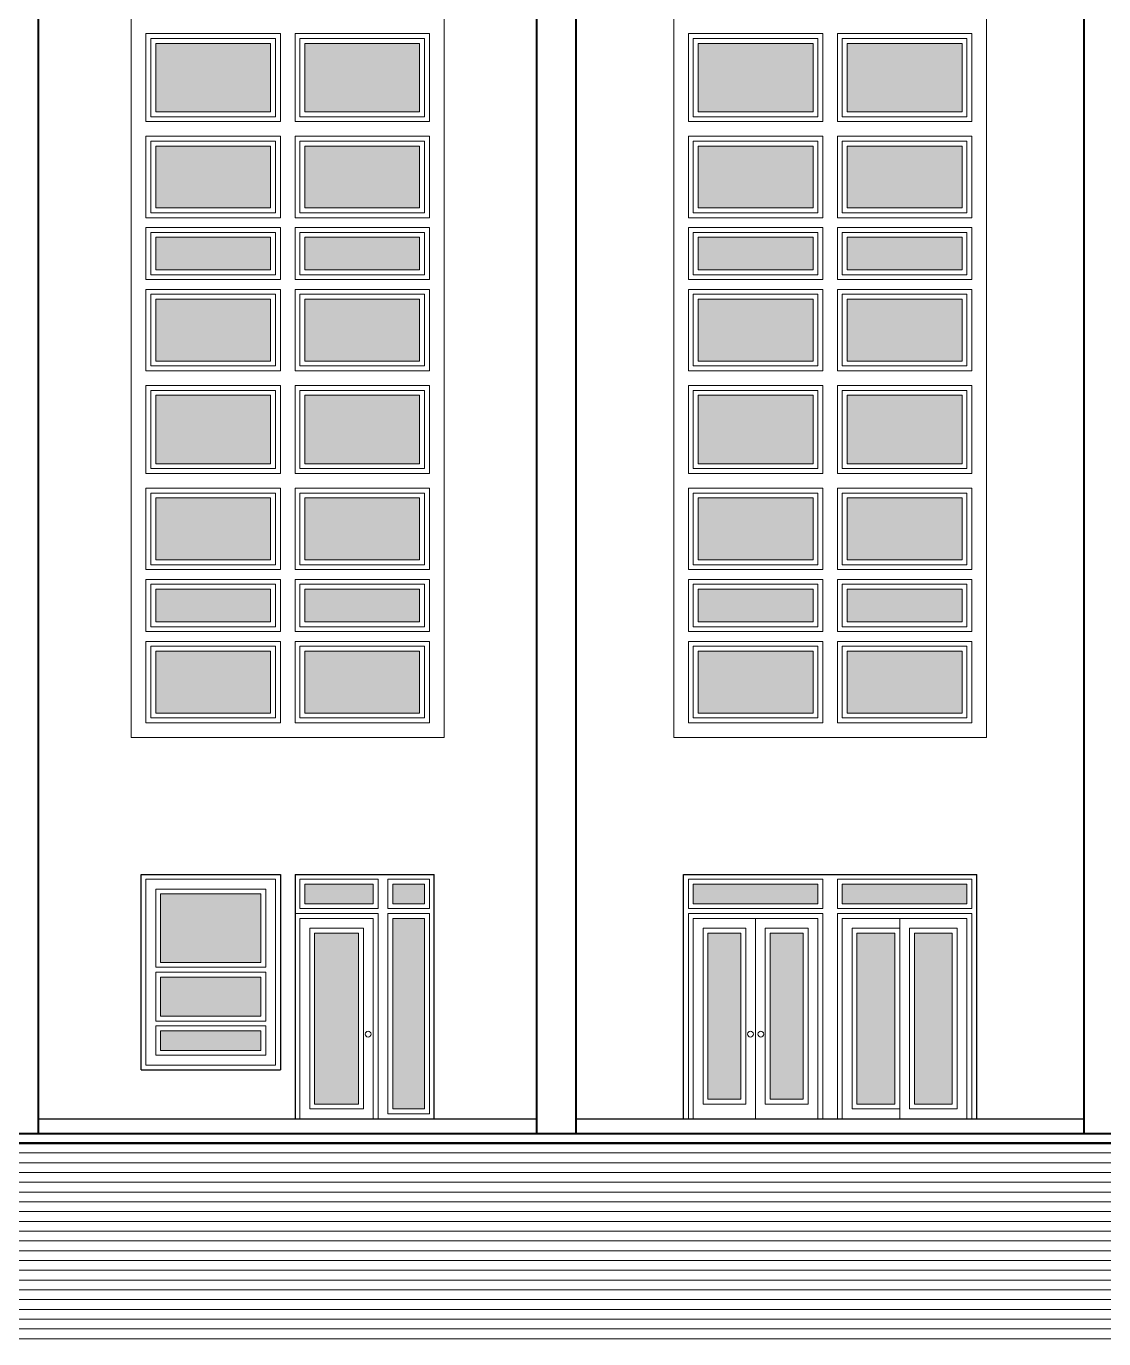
# Model space of a CAD drawing. Extents: x 1009 to 1343, y -172900 to 201.
# Drawn here: x 1243.58 to 1254.6, y -99.17 to -85.75 of the extents above; entities that cross this region are included whole.
import ezdxf

# ---------------------------------------------------------------- set-up
doc = ezdxf.new("R2010")
doc.units = 0
doc.header["$LTSCALE"] = 0.5
for name, color, linetype, lineweight in [('Carpintería', 55, 'CONTINUOUS', 20), ('Muros corte', 7, 'CONTINUOUS', 40), ('Muros vista', 253, 'CONTINUOUS', 25), ('Punta 05', 52, 'CONTINUOUS', 50), ('Tratamiento pisos', 251, 'CONTINUOUS', 9), ('Vidrios', 147, 'CONTINUOUS', 13)]:
    doc.layers.add(name, color=color, linetype=linetype, lineweight=lineweight)

msp = doc.modelspace()

# ---------------------------------------------------------------- hatches: boundary and pattern name
at = {"layer": 'Vidrios'}
h = msp.add_hatch(color=256, dxfattribs=at)
h.dxf.hatch_style = 1
h.paths.add_polyline_path([(1246.077, -85.923), (1244.902, -85.923), (1244.902, -86.623), (1246.077, -86.623)])
h.paths.add_polyline_path([(1247.602, -85.923), (1246.427, -85.923), (1246.427, -86.623), (1247.602, -86.623)])
h.paths.add_polyline_path([(1246.077, -86.973), (1244.902, -86.973), (1244.902, -87.606), (1246.077, -87.606)])
h.paths.add_polyline_path([(1247.602, -86.973), (1246.427, -86.973), (1246.427, -87.606), (1247.602, -87.606)])
h.paths.add_polyline_path([(1246.077, -87.906), (1244.902, -87.906), (1244.902, -88.24), (1246.077, -88.24)])
h.paths.add_polyline_path([(1247.602, -87.906), (1246.427, -87.906), (1246.427, -88.24), (1247.602, -88.24)])
h.paths.add_polyline_path([(1246.077, -88.54), (1244.902, -88.54), (1244.902, -89.173), (1246.077, -89.173)])
h.paths.add_polyline_path([(1247.602, -88.54), (1246.427, -88.54), (1246.427, -89.173), (1247.602, -89.173)])
h = msp.add_hatch(color=256, dxfattribs=at)
h.dxf.hatch_style = 1
h.paths.add_polyline_path([(1251.627, -85.923), (1250.452, -85.923), (1250.452, -86.623), (1251.627, -86.623)])
h.paths.add_polyline_path([(1253.152, -85.923), (1251.977, -85.923), (1251.977, -86.623), (1253.152, -86.623)])
h.paths.add_polyline_path([(1251.627, -86.973), (1250.452, -86.973), (1250.452, -87.606), (1251.627, -87.606)])
h.paths.add_polyline_path([(1253.152, -86.973), (1251.977, -86.973), (1251.977, -87.606), (1253.152, -87.606)])
h.paths.add_polyline_path([(1251.627, -87.906), (1250.452, -87.906), (1250.452, -88.24), (1251.627, -88.24)])
h.paths.add_polyline_path([(1253.152, -87.906), (1251.977, -87.906), (1251.977, -88.24), (1253.152, -88.24)])
h.paths.add_polyline_path([(1251.627, -88.54), (1250.452, -88.54), (1250.452, -89.173), (1251.627, -89.173)])
h.paths.add_polyline_path([(1253.152, -88.54), (1251.977, -88.54), (1251.977, -89.173), (1253.152, -89.173)])
h = msp.add_hatch(color=256, dxfattribs=at)
h.dxf.hatch_style = 1
h.paths.add_polyline_path([(1246.077, -89.523), (1244.902, -89.523), (1244.902, -90.223), (1246.077, -90.223)])
h.paths.add_polyline_path([(1247.602, -89.523), (1246.427, -89.523), (1246.427, -90.223), (1247.602, -90.223)])
h.paths.add_polyline_path([(1246.077, -90.573), (1244.902, -90.573), (1244.902, -91.206), (1246.077, -91.206)])
h.paths.add_polyline_path([(1247.602, -90.573), (1246.427, -90.573), (1246.427, -91.206), (1247.602, -91.206)])
h.paths.add_polyline_path([(1246.077, -91.506), (1244.902, -91.506), (1244.902, -91.84), (1246.077, -91.84)])
h.paths.add_polyline_path([(1247.602, -91.506), (1246.427, -91.506), (1246.427, -91.84), (1247.602, -91.84)])
h.paths.add_polyline_path([(1246.077, -92.14), (1244.902, -92.14), (1244.902, -92.773), (1246.077, -92.773)])
h.paths.add_polyline_path([(1247.602, -92.14), (1246.427, -92.14), (1246.427, -92.773), (1247.602, -92.773)])
h = msp.add_hatch(color=256, dxfattribs=at)
h.dxf.hatch_style = 1
h.paths.add_polyline_path([(1251.627, -89.523), (1250.452, -89.523), (1250.452, -90.223), (1251.627, -90.223)])
h.paths.add_polyline_path([(1253.152, -89.523), (1251.977, -89.523), (1251.977, -90.223), (1253.152, -90.223)])
h.paths.add_polyline_path([(1251.627, -90.573), (1250.452, -90.573), (1250.452, -91.206), (1251.627, -91.206)])
h.paths.add_polyline_path([(1253.152, -90.573), (1251.977, -90.573), (1251.977, -91.206), (1253.152, -91.206)])
h.paths.add_polyline_path([(1251.627, -91.506), (1250.452, -91.506), (1250.452, -91.84), (1251.627, -91.84)])
h.paths.add_polyline_path([(1253.152, -91.506), (1251.977, -91.506), (1251.977, -91.84), (1253.152, -91.84)])
h.paths.add_polyline_path([(1251.627, -92.14), (1250.452, -92.14), (1250.452, -92.773), (1251.627, -92.773)])
h.paths.add_polyline_path([(1253.152, -92.14), (1251.977, -92.14), (1251.977, -92.773), (1253.152, -92.773)])
h = msp.add_hatch(color=256, dxfattribs=at)
h.dxf.hatch_style = 1
h.paths.add_polyline_path([(1245.977, -94.623), (1244.952, -94.623), (1244.952, -95.323), (1245.977, -95.323)])
h.paths.add_polyline_path([(1245.977, -95.473), (1244.952, -95.473), (1244.952, -95.873), (1245.977, -95.873)])
h.paths.add_polyline_path([(1245.977, -96.023), (1244.952, -96.023), (1244.952, -96.223), (1245.977, -96.223)])
h = msp.add_hatch(color=256, dxfattribs=at)
h.dxf.hatch_style = 1
h.paths.add_polyline_path([(1247.127, -94.523), (1246.427, -94.523), (1246.427, -94.723), (1247.127, -94.723)])
h.paths.add_polyline_path([(1247.652, -94.523), (1247.327, -94.523), (1247.327, -94.723), (1247.652, -94.723)])
h.paths.add_polyline_path([(1246.977, -95.023), (1246.527, -95.023), (1246.527, -96.773), (1246.977, -96.773)])
h.paths.add_polyline_path([(1247.652, -94.873), (1247.327, -94.873), (1247.327, -96.823), (1247.652, -96.823)])
h = msp.add_hatch(color=256, dxfattribs=at)
h.dxf.hatch_style = 1
h.paths.add_polyline_path([(1251.677, -94.523), (1250.402, -94.523), (1250.402, -94.723), (1251.677, -94.723)])
h.paths.add_polyline_path([(1253.202, -94.523), (1251.927, -94.523), (1251.927, -94.723), (1253.202, -94.723)])
h.paths.add_polyline_path([(1252.464, -95.023), (1252.077, -95.023), (1252.077, -96.773), (1252.464, -96.773)])
h.paths.add_polyline_path([(1253.052, -95.023), (1252.664, -95.023), (1252.664, -96.773), (1253.052, -96.773)])
h.paths.add_polyline_path([(1251.527, -95.023), (1251.189, -95.023), (1251.189, -96.723), (1251.527, -96.723)])
h.paths.add_polyline_path([(1250.889, -95.023), (1250.552, -95.023), (1250.552, -96.723), (1250.889, -96.723)])

# ---------------------------------------------------------------- linework, layer by layer
at = {"layer": 'Carpintería'}
for p, q in [((1244.652, -93.023), (1244.652, -75.923)), ((1247.852, -93.023), (1247.852, -75.923)), ((1250.202, -93.023), (1250.202, -75.923)), ((1253.402, -93.023), (1253.402, -75.923)), ((1244.802, -86.723), (1244.802, -85.823)), ((1244.802, -85.823), (1246.177, -85.823)), ((1244.852, -86.673), (1244.852, -85.873)), ((1244.852, -85.873), (1246.127, -85.873)), ((1246.127, -86.673), (1246.127, -85.873)), ((1246.177, -86.723), (1246.177, -85.823)), ((1246.327, -86.723), (1246.327, -85.823)), ((1246.327, -85.823), (1247.702, -85.823)), ((1246.377, -85.873), (1247.652, -85.873)), ((1246.377, -86.673), (1246.377, -85.873)), ((1247.652, -85.873), (1247.652, -86.673)), ((1247.702, -85.823), (1247.702, -86.723)), ((1250.352, -86.723), (1250.352, -85.823)), ((1250.352, -85.823), (1251.727, -85.823)), ((1250.402, -86.673), (1250.402, -85.873)), ((1250.402, -85.873), (1251.677, -85.873)), ((1251.677, -86.673), (1251.677, -85.873)), ((1251.727, -86.723), (1251.727, -85.823)), ((1251.877, -86.723), (1251.877, -85.823)), ((1251.877, -85.823), (1253.252, -85.823)), ((1251.927, -85.873), (1253.202, -85.873)), ((1251.927, -86.673), (1251.927, -85.873)), ((1253.202, -85.873), (1253.202, -86.673)), ((1253.252, -85.823), (1253.252, -86.723)), ((1244.902, -86.623), (1244.902, -85.923)), ((1244.902, -85.923), (1246.077, -85.923)), ((1246.077, -86.623), (1246.077, -85.923)), ((1246.427, -85.923), (1247.602, -85.923)), ((1246.427, -86.623), (1246.427, -85.923)), ((1247.602, -85.923), (1247.602, -86.623)), ((1250.452, -86.623), (1250.452, -85.923)), ((1250.452, -85.923), (1251.627, -85.923)), ((1251.627, -86.623), (1251.627, -85.923)), ((1251.977, -85.923), (1253.152, -85.923)), ((1251.977, -86.623), (1251.977, -85.923)), ((1253.152, -85.923), (1253.152, -86.623)), ((1246.177, -86.723), (1244.802, -86.723)), ((1246.127, -86.673), (1244.852, -86.673)), ((1246.077, -86.623), (1244.902, -86.623)), ((1247.702, -86.723), (1246.327, -86.723)), ((1247.652, -86.673), (1246.377, -86.673)), ((1247.602, -86.623), (1246.427, -86.623)), ((1251.727, -86.723), (1250.352, -86.723)), ((1251.677, -86.673), (1250.402, -86.673)), ((1251.627, -86.623), (1250.452, -86.623)), ((1253.252, -86.723), (1251.877, -86.723)), ((1253.202, -86.673), (1251.927, -86.673)), ((1253.152, -86.623), (1251.977, -86.623)), ((1244.802, -87.706), (1244.802, -86.873)), ((1244.802, -86.873), (1246.177, -86.873)), ((1244.852, -87.656), (1244.852, -86.923)), ((1244.852, -86.923), (1246.127, -86.923)), ((1244.902, -87.606), (1244.902, -86.973)), ((1244.902, -86.973), (1246.077, -86.973)), ((1246.077, -87.606), (1246.077, -86.973)), ((1246.127, -87.656), (1246.127, -86.923)), ((1246.177, -87.706), (1246.177, -86.873)), ((1246.327, -87.706), (1246.327, -86.873)), ((1246.327, -86.873), (1247.702, -86.873)), ((1246.377, -86.923), (1247.652, -86.923)), ((1246.377, -87.656), (1246.377, -86.923)), ((1246.427, -86.973), (1247.602, -86.973)), ((1246.427, -87.606), (1246.427, -86.973)), ((1247.602, -86.973), (1247.602, -87.606)), ((1247.652, -86.923), (1247.652, -87.656)), ((1247.702, -86.873), (1247.702, -87.706)), ((1250.352, -87.706), (1250.352, -86.873)), ((1250.352, -86.873), (1251.727, -86.873)), ((1250.402, -87.656), (1250.402, -86.923)), ((1250.402, -86.923), (1251.677, -86.923)), ((1250.452, -87.606), (1250.452, -86.973)), ((1250.452, -86.973), (1251.627, -86.973)), ((1251.627, -87.606), (1251.627, -86.973)), ((1251.677, -87.656), (1251.677, -86.923)), ((1251.727, -87.706), (1251.727, -86.873)), ((1251.877, -87.706), (1251.877, -86.873)), ((1251.877, -86.873), (1253.252, -86.873)), ((1251.927, -86.923), (1253.202, -86.923)), ((1251.927, -87.656), (1251.927, -86.923)), ((1251.977, -86.973), (1253.152, -86.973)), ((1251.977, -87.606), (1251.977, -86.973)), ((1253.152, -86.973), (1253.152, -87.606)), ((1253.202, -86.923), (1253.202, -87.656)), ((1253.252, -86.873), (1253.252, -87.706)), ((1246.127, -87.656), (1244.852, -87.656)), ((1246.077, -87.606), (1244.902, -87.606)), ((1247.652, -87.656), (1246.377, -87.656)), ((1247.602, -87.606), (1246.427, -87.606)), ((1251.677, -87.656), (1250.402, -87.656)), ((1251.627, -87.606), (1250.452, -87.606)), ((1253.202, -87.656), (1251.927, -87.656)), ((1253.152, -87.606), (1251.977, -87.606)), ((1246.177, -87.706), (1244.802, -87.706)), ((1247.702, -87.706), (1246.327, -87.706)), ((1251.727, -87.706), (1250.352, -87.706)), ((1253.252, -87.706), (1251.877, -87.706)), ((1244.802, -88.34), (1244.802, -87.806)), ((1244.802, -87.806), (1246.177, -87.806)), ((1244.852, -88.29), (1244.852, -87.856)), ((1244.852, -87.856), (1246.127, -87.856)), ((1244.902, -88.24), (1244.902, -87.906)), ((1244.902, -87.906), (1246.077, -87.906)), ((1246.077, -88.24), (1246.077, -87.906)), ((1246.127, -88.29), (1246.127, -87.856)), ((1246.177, -88.34), (1246.177, -87.806)), ((1246.327, -88.34), (1246.327, -87.806)), ((1246.327, -87.806), (1247.702, -87.806)), ((1246.377, -87.856), (1247.652, -87.856)), ((1246.377, -88.29), (1246.377, -87.856)), ((1246.427, -87.906), (1247.602, -87.906)), ((1246.427, -88.24), (1246.427, -87.906)), ((1247.602, -87.906), (1247.602, -88.24)), ((1247.652, -87.856), (1247.652, -88.29)), ((1247.702, -87.806), (1247.702, -88.34)), ((1250.352, -88.34), (1250.352, -87.806)), ((1250.352, -87.806), (1251.727, -87.806)), ((1250.402, -88.29), (1250.402, -87.856)), ((1250.402, -87.856), (1251.677, -87.856)), ((1250.452, -88.24), (1250.452, -87.906)), ((1250.452, -87.906), (1251.627, -87.906)), ((1251.627, -88.24), (1251.627, -87.906)), ((1251.677, -88.29), (1251.677, -87.856)), ((1251.727, -88.34), (1251.727, -87.806)), ((1251.877, -88.34), (1251.877, -87.806)), ((1251.877, -87.806), (1253.252, -87.806)), ((1251.927, -87.856), (1253.202, -87.856)), ((1251.927, -88.29), (1251.927, -87.856)), ((1251.977, -87.906), (1253.152, -87.906)), ((1251.977, -88.24), (1251.977, -87.906)), ((1253.152, -87.906), (1253.152, -88.24)), ((1253.202, -87.856), (1253.202, -88.29)), ((1253.252, -87.806), (1253.252, -88.34)), ((1246.127, -88.29), (1244.852, -88.29)), ((1246.077, -88.24), (1244.902, -88.24)), ((1247.652, -88.29), (1246.377, -88.29)), ((1247.602, -88.24), (1246.427, -88.24)), ((1251.677, -88.29), (1250.402, -88.29)), ((1251.627, -88.24), (1250.452, -88.24)), ((1253.202, -88.29), (1251.927, -88.29)), ((1253.152, -88.24), (1251.977, -88.24)), ((1246.177, -88.34), (1244.802, -88.34)), ((1244.802, -89.273), (1244.802, -88.44)), ((1244.802, -88.44), (1246.177, -88.44)), ((1246.177, -89.273), (1246.177, -88.44)), ((1247.702, -88.34), (1246.327, -88.34)), ((1246.327, -89.273), (1246.327, -88.44)), ((1246.327, -88.44), (1247.702, -88.44)), ((1247.702, -88.44), (1247.702, -89.273)), ((1251.727, -88.34), (1250.352, -88.34)), ((1250.352, -89.273), (1250.352, -88.44)), ((1250.352, -88.44), (1251.727, -88.44)), ((1251.727, -89.273), (1251.727, -88.44)), ((1253.252, -88.34), (1251.877, -88.34)), ((1251.877, -89.273), (1251.877, -88.44)), ((1251.877, -88.44), (1253.252, -88.44)), ((1253.252, -88.44), (1253.252, -89.273)), ((1244.852, -89.223), (1244.852, -88.49)), ((1244.852, -88.49), (1246.127, -88.49)), ((1244.902, -89.173), (1244.902, -88.54)), ((1244.902, -88.54), (1246.077, -88.54)), ((1246.077, -89.173), (1246.077, -88.54)), ((1246.127, -89.223), (1246.127, -88.49)), ((1246.377, -88.49), (1247.652, -88.49)), ((1246.377, -89.223), (1246.377, -88.49)), ((1246.427, -88.54), (1247.602, -88.54)), ((1246.427, -89.173), (1246.427, -88.54)), ((1247.602, -88.54), (1247.602, -89.173)), ((1247.652, -88.49), (1247.652, -89.223)), ((1250.402, -89.223), (1250.402, -88.49)), ((1250.402, -88.49), (1251.677, -88.49)), ((1250.452, -89.173), (1250.452, -88.54)), ((1250.452, -88.54), (1251.627, -88.54)), ((1251.627, -89.173), (1251.627, -88.54)), ((1251.677, -89.223), (1251.677, -88.49)), ((1251.927, -88.49), (1253.202, -88.49)), ((1251.927, -89.223), (1251.927, -88.49)), ((1251.977, -88.54), (1253.152, -88.54)), ((1251.977, -89.173), (1251.977, -88.54)), ((1253.152, -88.54), (1253.152, -89.173)), ((1253.202, -88.49), (1253.202, -89.223)), ((1246.177, -89.273), (1244.802, -89.273)), ((1246.127, -89.223), (1244.852, -89.223)), ((1246.077, -89.173), (1244.902, -89.173)), ((1247.702, -89.273), (1246.327, -89.273)), ((1247.652, -89.223), (1246.377, -89.223)), ((1247.602, -89.173), (1246.427, -89.173)), ((1251.727, -89.273), (1250.352, -89.273)), ((1251.677, -89.223), (1250.402, -89.223)), ((1251.627, -89.173), (1250.452, -89.173)), ((1253.252, -89.273), (1251.877, -89.273)), ((1253.202, -89.223), (1251.927, -89.223)), ((1253.152, -89.173), (1251.977, -89.173)), ((1244.802, -90.323), (1244.802, -89.423)), ((1244.802, -89.423), (1246.177, -89.423)), ((1244.852, -90.273), (1244.852, -89.473)), ((1244.852, -89.473), (1246.127, -89.473)), ((1244.902, -90.223), (1244.902, -89.523)), ((1244.902, -89.523), (1246.077, -89.523)), ((1246.077, -90.223), (1246.077, -89.523)), ((1246.127, -90.273), (1246.127, -89.473)), ((1246.177, -90.323), (1246.177, -89.423)), ((1246.327, -90.323), (1246.327, -89.423)), ((1246.327, -89.423), (1247.702, -89.423)), ((1246.377, -89.473), (1247.652, -89.473)), ((1246.377, -90.273), (1246.377, -89.473)), ((1246.427, -89.523), (1247.602, -89.523)), ((1246.427, -90.223), (1246.427, -89.523)), ((1247.602, -89.523), (1247.602, -90.223)), ((1247.652, -89.473), (1247.652, -90.273)), ((1247.702, -89.423), (1247.702, -90.323)), ((1250.352, -90.323), (1250.352, -89.423)), ((1250.352, -89.423), (1251.727, -89.423)), ((1250.402, -90.273), (1250.402, -89.473)), ((1250.402, -89.473), (1251.677, -89.473)), ((1250.452, -90.223), (1250.452, -89.523)), ((1250.452, -89.523), (1251.627, -89.523)), ((1251.627, -90.223), (1251.627, -89.523)), ((1251.677, -90.273), (1251.677, -89.473)), ((1251.727, -90.323), (1251.727, -89.423)), ((1251.877, -90.323), (1251.877, -89.423)), ((1251.877, -89.423), (1253.252, -89.423)), ((1251.927, -89.473), (1253.202, -89.473)), ((1251.927, -90.273), (1251.927, -89.473)), ((1251.977, -89.523), (1253.152, -89.523)), ((1251.977, -90.223), (1251.977, -89.523)), ((1253.152, -89.523), (1253.152, -90.223)), ((1253.202, -89.473), (1253.202, -90.273)), ((1253.252, -89.423), (1253.252, -90.323)), ((1246.177, -90.323), (1244.802, -90.323)), ((1246.127, -90.273), (1244.852, -90.273)), ((1246.077, -90.223), (1244.902, -90.223)), ((1247.702, -90.323), (1246.327, -90.323)), ((1247.652, -90.273), (1246.377, -90.273)), ((1247.602, -90.223), (1246.427, -90.223)), ((1251.727, -90.323), (1250.352, -90.323)), ((1251.677, -90.273), (1250.402, -90.273)), ((1251.627, -90.223), (1250.452, -90.223)), ((1253.252, -90.323), (1251.877, -90.323)), ((1253.202, -90.273), (1251.927, -90.273)), ((1253.152, -90.223), (1251.977, -90.223)), ((1244.802, -91.306), (1244.802, -90.473)), ((1244.802, -90.473), (1246.177, -90.473)), ((1246.177, -91.306), (1246.177, -90.473)), ((1246.327, -91.306), (1246.327, -90.473)), ((1246.327, -90.473), (1247.702, -90.473)), ((1247.702, -90.473), (1247.702, -91.306)), ((1250.352, -91.306), (1250.352, -90.473)), ((1250.352, -90.473), (1251.727, -90.473)), ((1251.727, -91.306), (1251.727, -90.473)), ((1251.877, -91.306), (1251.877, -90.473)), ((1251.877, -90.473), (1253.252, -90.473)), ((1253.252, -90.473), (1253.252, -91.306)), ((1244.852, -91.256), (1244.852, -90.523)), ((1244.852, -90.523), (1246.127, -90.523)), ((1244.902, -91.206), (1244.902, -90.573)), ((1244.902, -90.573), (1246.077, -90.573)), ((1246.077, -91.206), (1246.077, -90.573)), ((1246.127, -91.256), (1246.127, -90.523)), ((1246.377, -90.523), (1247.652, -90.523)), ((1246.377, -91.256), (1246.377, -90.523)), ((1246.427, -90.573), (1247.602, -90.573)), ((1246.427, -91.206), (1246.427, -90.573)), ((1247.602, -90.573), (1247.602, -91.206)), ((1247.652, -90.523), (1247.652, -91.256)), ((1250.402, -91.256), (1250.402, -90.523)), ((1250.402, -90.523), (1251.677, -90.523)), ((1250.452, -91.206), (1250.452, -90.573)), ((1250.452, -90.573), (1251.627, -90.573)), ((1251.627, -91.206), (1251.627, -90.573)), ((1251.677, -91.256), (1251.677, -90.523)), ((1251.927, -90.523), (1253.202, -90.523)), ((1251.927, -91.256), (1251.927, -90.523)), ((1251.977, -90.573), (1253.152, -90.573)), ((1251.977, -91.206), (1251.977, -90.573)), ((1253.152, -90.573), (1253.152, -91.206)), ((1253.202, -90.523), (1253.202, -91.256)), ((1246.127, -91.256), (1244.852, -91.256)), ((1246.077, -91.206), (1244.902, -91.206)), ((1247.652, -91.256), (1246.377, -91.256)), ((1247.602, -91.206), (1246.427, -91.206)), ((1251.677, -91.256), (1250.402, -91.256)), ((1251.627, -91.206), (1250.452, -91.206)), ((1253.202, -91.256), (1251.927, -91.256)), ((1253.152, -91.206), (1251.977, -91.206)), ((1246.177, -91.306), (1244.802, -91.306)), ((1244.802, -91.94), (1244.802, -91.406)), ((1244.802, -91.406), (1246.177, -91.406)), ((1246.177, -91.94), (1246.177, -91.406)), ((1247.702, -91.306), (1246.327, -91.306)), ((1246.327, -91.94), (1246.327, -91.406)), ((1246.327, -91.406), (1247.702, -91.406)), ((1247.702, -91.406), (1247.702, -91.94)), ((1251.727, -91.306), (1250.352, -91.306)), ((1250.352, -91.94), (1250.352, -91.406)), ((1250.352, -91.406), (1251.727, -91.406)), ((1251.727, -91.94), (1251.727, -91.406)), ((1253.252, -91.306), (1251.877, -91.306)), ((1251.877, -91.94), (1251.877, -91.406)), ((1251.877, -91.406), (1253.252, -91.406)), ((1253.252, -91.406), (1253.252, -91.94)), ((1244.852, -91.89), (1244.852, -91.456)), ((1244.852, -91.456), (1246.127, -91.456)), ((1244.902, -91.84), (1244.902, -91.506)), ((1244.902, -91.506), (1246.077, -91.506)), ((1246.077, -91.84), (1246.077, -91.506)), ((1246.127, -91.89), (1246.127, -91.456)), ((1246.377, -91.456), (1247.652, -91.456)), ((1246.377, -91.89), (1246.377, -91.456)), ((1246.427, -91.506), (1247.602, -91.506)), ((1246.427, -91.84), (1246.427, -91.506)), ((1247.602, -91.506), (1247.602, -91.84)), ((1247.652, -91.456), (1247.652, -91.89)), ((1250.402, -91.89), (1250.402, -91.456)), ((1250.402, -91.456), (1251.677, -91.456)), ((1250.452, -91.84), (1250.452, -91.506)), ((1250.452, -91.506), (1251.627, -91.506)), ((1251.627, -91.84), (1251.627, -91.506)), ((1251.677, -91.89), (1251.677, -91.456)), ((1251.927, -91.456), (1253.202, -91.456)), ((1251.927, -91.89), (1251.927, -91.456)), ((1251.977, -91.506), (1253.152, -91.506)), ((1251.977, -91.84), (1251.977, -91.506)), ((1253.152, -91.506), (1253.152, -91.84)), ((1253.202, -91.456), (1253.202, -91.89)), ((1246.177, -91.94), (1244.802, -91.94)), ((1246.127, -91.89), (1244.852, -91.89)), ((1246.077, -91.84), (1244.902, -91.84)), ((1247.702, -91.94), (1246.327, -91.94)), ((1247.652, -91.89), (1246.377, -91.89)), ((1247.602, -91.84), (1246.427, -91.84)), ((1251.727, -91.94), (1250.352, -91.94)), ((1251.677, -91.89), (1250.402, -91.89)), ((1251.627, -91.84), (1250.452, -91.84)), ((1253.252, -91.94), (1251.877, -91.94)), ((1253.202, -91.89), (1251.927, -91.89)), ((1253.152, -91.84), (1251.977, -91.84)), ((1244.802, -92.873), (1244.802, -92.04)), ((1244.802, -92.04), (1246.177, -92.04)), ((1244.852, -92.823), (1244.852, -92.09)), ((1244.852, -92.09), (1246.127, -92.09)), ((1246.127, -92.823), (1246.127, -92.09)), ((1246.177, -92.873), (1246.177, -92.04)), ((1246.327, -92.873), (1246.327, -92.04)), ((1246.327, -92.04), (1247.702, -92.04)), ((1246.377, -92.09), (1247.652, -92.09)), ((1246.377, -92.823), (1246.377, -92.09)), ((1247.652, -92.09), (1247.652, -92.823)), ((1247.702, -92.04), (1247.702, -92.873)), ((1250.352, -92.873), (1250.352, -92.04)), ((1250.352, -92.04), (1251.727, -92.04)), ((1250.402, -92.823), (1250.402, -92.09)), ((1250.402, -92.09), (1251.677, -92.09)), ((1251.677, -92.823), (1251.677, -92.09)), ((1251.727, -92.873), (1251.727, -92.04)), ((1251.877, -92.873), (1251.877, -92.04)), ((1251.877, -92.04), (1253.252, -92.04)), ((1251.927, -92.09), (1253.202, -92.09)), ((1251.927, -92.823), (1251.927, -92.09)), ((1253.202, -92.09), (1253.202, -92.823)), ((1253.252, -92.04), (1253.252, -92.873)), ((1244.902, -92.773), (1244.902, -92.14)), ((1244.902, -92.14), (1246.077, -92.14)), ((1246.077, -92.773), (1246.077, -92.14)), ((1246.427, -92.14), (1247.602, -92.14)), ((1246.427, -92.773), (1246.427, -92.14)), ((1247.602, -92.14), (1247.602, -92.773)), ((1250.452, -92.773), (1250.452, -92.14)), ((1250.452, -92.14), (1251.627, -92.14)), ((1251.627, -92.773), (1251.627, -92.14)), ((1251.977, -92.14), (1253.152, -92.14)), ((1251.977, -92.773), (1251.977, -92.14)), ((1253.152, -92.14), (1253.152, -92.773)), ((1246.177, -92.873), (1244.802, -92.873)), ((1246.127, -92.823), (1244.852, -92.823)), ((1246.077, -92.773), (1244.902, -92.773)), ((1247.702, -92.873), (1246.327, -92.873)), ((1247.652, -92.823), (1246.377, -92.823)), ((1247.602, -92.773), (1246.427, -92.773)), ((1251.727, -92.873), (1250.352, -92.873)), ((1251.677, -92.823), (1250.402, -92.823)), ((1251.627, -92.773), (1250.452, -92.773)), ((1253.252, -92.873), (1251.877, -92.873)), ((1253.202, -92.823), (1251.927, -92.823)), ((1253.152, -92.773), (1251.977, -92.773)), ((1244.652, -93.023), (1247.852, -93.023)), ((1250.202, -93.023), (1253.402, -93.023)), ((1244.802, -96.373), (1244.802, -94.473)), ((1244.802, -94.473), (1246.127, -94.473)), ((1246.127, -94.473), (1246.127, -96.373)), ((1246.377, -94.473), (1246.377, -94.773)), ((1246.377, -94.473), (1247.177, -94.473)), ((1247.177, -94.473), (1247.177, -94.773)), ((1247.277, -94.473), (1247.702, -94.473)), ((1247.277, -94.473), (1247.277, -94.773)), ((1247.702, -94.773), (1247.702, -94.473)), ((1250.352, -94.473), (1251.727, -94.473)), ((1250.352, -94.773), (1250.352, -94.473)), ((1251.727, -94.473), (1251.727, -94.773)), ((1251.877, -94.473), (1251.877, -94.773)), ((1251.877, -94.473), (1253.252, -94.473)), ((1253.252, -94.773), (1253.252, -94.473)), ((1244.902, -94.573), (1246.027, -94.573)), ((1244.902, -95.373), (1244.902, -94.573)), ((1244.952, -94.623), (1245.977, -94.623)), ((1244.952, -95.323), (1244.952, -94.623)), ((1245.977, -94.623), (1245.977, -95.323)), ((1246.027, -94.573), (1246.027, -95.373)), ((1246.427, -94.523), (1247.127, -94.523)), ((1246.427, -94.523), (1246.427, -94.723)), ((1247.127, -94.523), (1247.127, -94.723)), ((1247.327, -94.523), (1247.327, -94.723)), ((1247.327, -94.523), (1247.652, -94.523)), ((1247.652, -94.723), (1247.652, -94.523)), ((1250.402, -94.723), (1250.402, -94.523)), ((1250.402, -94.523), (1251.677, -94.523)), ((1251.677, -94.523), (1251.677, -94.723)), ((1251.927, -94.723), (1251.927, -94.523)), ((1251.927, -94.523), (1253.202, -94.523)), ((1253.202, -94.523), (1253.202, -94.723)), ((1246.377, -94.773), (1247.177, -94.773)), ((1246.427, -94.723), (1247.127, -94.723)), ((1247.277, -94.773), (1247.702, -94.773)), ((1247.327, -94.723), (1247.652, -94.723)), ((1250.352, -94.773), (1251.727, -94.773)), ((1250.402, -94.723), (1251.677, -94.723)), ((1251.877, -94.773), (1253.252, -94.773)), ((1251.927, -94.723), (1253.202, -94.723)), ((1246.327, -94.823), (1247.177, -94.823)), ((1246.377, -94.873), (1247.127, -94.873)), ((1246.377, -94.873), (1246.377, -96.923)), ((1247.127, -94.873), (1247.127, -96.923)), ((1247.177, -94.823), (1247.177, -96.923)), ((1247.277, -94.823), (1247.702, -94.823)), ((1247.277, -94.823), (1247.277, -96.873)), ((1247.327, -94.873), (1247.652, -94.873)), ((1247.327, -94.873), (1247.327, -96.823)), ((1247.652, -96.823), (1247.652, -94.873)), ((1247.702, -96.873), (1247.702, -94.823)), ((1250.352, -96.923), (1250.352, -94.823)), ((1250.352, -94.823), (1251.727, -94.823)), ((1250.402, -96.923), (1250.402, -94.873)), ((1250.402, -94.873), (1251.677, -94.873)), ((1251.039, -94.873), (1251.039, -96.923)), ((1251.677, -94.873), (1251.677, -96.923)), ((1251.727, -94.823), (1251.727, -96.923)), ((1251.927, -96.923), (1251.927, -94.873)), ((1251.927, -94.873), (1253.202, -94.873)), ((1252.514, -94.873), (1252.514, -96.923)), ((1253.202, -94.873), (1253.202, -96.923)), ((1252.464, -95.023), (1252.464, -96.773)), ((1244.902, -95.373), (1246.027, -95.373)), ((1244.902, -95.423), (1246.027, -95.423)), ((1244.902, -95.923), (1244.902, -95.423)), ((1244.952, -95.323), (1245.977, -95.323)), ((1246.027, -95.423), (1246.027, -95.923)), ((1244.952, -95.873), (1244.952, -95.473)), ((1244.952, -95.473), (1245.977, -95.473)), ((1245.977, -95.473), (1245.977, -95.873)), ((1244.902, -95.923), (1246.027, -95.923)), ((1244.902, -96.273), (1244.902, -95.973)), ((1244.902, -95.973), (1246.027, -95.973)), ((1244.952, -95.873), (1245.977, -95.873)), ((1246.027, -95.973), (1246.027, -96.273)), ((1244.952, -96.223), (1244.952, -96.023)), ((1244.952, -96.023), (1245.977, -96.023)), ((1245.977, -96.023), (1245.977, -96.223)), ((1244.952, -96.223), (1245.977, -96.223)), ((1244.802, -96.373), (1246.127, -96.373)), ((1244.902, -96.273), (1246.027, -96.273)), ((1247.277, -96.873), (1247.702, -96.873)), ((1247.327, -96.823), (1247.652, -96.823))]:
    msp.add_line(p, q, dxfattribs=at)
for points in [[(1251.877, -96.923), (1251.877, -94.823), (1253.252, -94.823), (1253.252, -96.923)], [(1252.514, -96.823), (1252.027, -96.823), (1252.027, -94.973), (1252.514, -94.973)], [(1252.464, -96.773), (1252.077, -96.773), (1252.077, -95.023), (1252.464, -95.023)]]:
    msp.add_lwpolyline(points, dxfattribs=at)
for points in [[(1246.477, -96.823), (1246.477, -94.973), (1247.027, -94.973), (1247.027, -96.823)], [(1246.527, -96.773), (1246.527, -95.023), (1246.977, -95.023), (1246.977, -96.773)], [(1250.502, -96.773), (1250.502, -94.973), (1250.939, -94.973), (1250.939, -96.773)], [(1250.552, -96.723), (1250.552, -95.023), (1250.889, -95.023), (1250.889, -96.723)], [(1251.139, -96.773), (1251.139, -94.973), (1251.577, -94.973), (1251.577, -96.773)], [(1251.189, -96.723), (1251.189, -95.023), (1251.527, -95.023), (1251.527, -96.723)], [(1252.614, -96.823), (1252.614, -94.973), (1253.102, -94.973), (1253.102, -96.823)], [(1252.664, -96.773), (1252.664, -95.023), (1253.052, -95.023), (1253.052, -96.773)]]:
    msp.add_lwpolyline(points, close=True, dxfattribs=at)
for centre in [(1247.075, -96.057), (1250.987, -96.057), (1251.093, -96.057)]:
    msp.add_circle(centre, 0.03, dxfattribs=at)
at = {"layer": 'Muros corte'}
for p, q in [((1243.702, -97.073), (1243.702, -74.173)), ((1248.802, -97.073), (1248.802, -74.173)), ((1249.202, -97.073), (1249.202, -74.173)), ((1254.402, -97.073), (1254.402, -74.173)), ((1224.402, -97.073), (1266.202, -97.073))]:
    msp.add_line(p, q, dxfattribs=at)
at = {"layer": 'Muros vista'}
for p, q in [((1244.752, -96.423), (1244.752, -94.423)), ((1244.752, -94.423), (1246.177, -94.423)), ((1246.177, -94.423), (1246.177, -96.423)), ((1246.327, -94.423), (1246.327, -96.923)), ((1246.327, -94.423), (1247.752, -94.423)), ((1247.752, -96.923), (1247.752, -94.423)), ((1250.302, -96.923), (1250.302, -94.423)), ((1250.302, -94.423), (1253.302, -94.423)), ((1253.302, -96.923), (1253.302, -94.423)), ((1244.752, -96.423), (1246.177, -96.423)), ((1243.702, -96.923), (1248.802, -96.923)), ((1249.202, -96.923), (1254.402, -96.923))]:
    msp.add_line(p, q, dxfattribs=at)
at = {"layer": 'Punta 05'}
msp.add_line((1224.402, -97.173), (1269.902, -97.173), dxfattribs=at)
at = {"layer": 'Tratamiento pisos'}
for p, q in [((1219.273, -97.273), (1269.902, -97.273)), ((1219.263, -97.373), (1269.902, -97.373)), ((1219.243, -97.573), (1269.902, -97.573)), ((1219.253, -97.473), (1269.902, -97.473)), ((1219.232, -97.673), (1269.902, -97.673)), ((1219.222, -97.773), (1269.902, -97.773)), ((1212.102, -97.973), (1269.902, -97.973)), ((1219.212, -97.873), (1269.902, -97.873)), ((1212.102, -98.073), (1269.902, -98.073)), ((1212.102, -98.173), (1269.902, -98.173)), ((1212.102, -98.273), (1269.902, -98.273)), ((1212.102, -98.373), (1269.902, -98.373)), ((1212.102, -98.473), (1269.902, -98.473)), ((1212.102, -98.573), (1269.902, -98.573)), ((1212.102, -98.673), (1269.902, -98.673)), ((1212.102, -98.773), (1269.902, -98.773)), ((1212.102, -98.873), (1269.902, -98.873)), ((1212.102, -98.973), (1269.902, -98.973)), ((1212.102, -99.073), (1269.902, -99.073)), ((1212.102, -99.173), (1269.902, -99.173))]:
    msp.add_line(p, q, dxfattribs=at)

doc.saveas('drawing.dxf')
